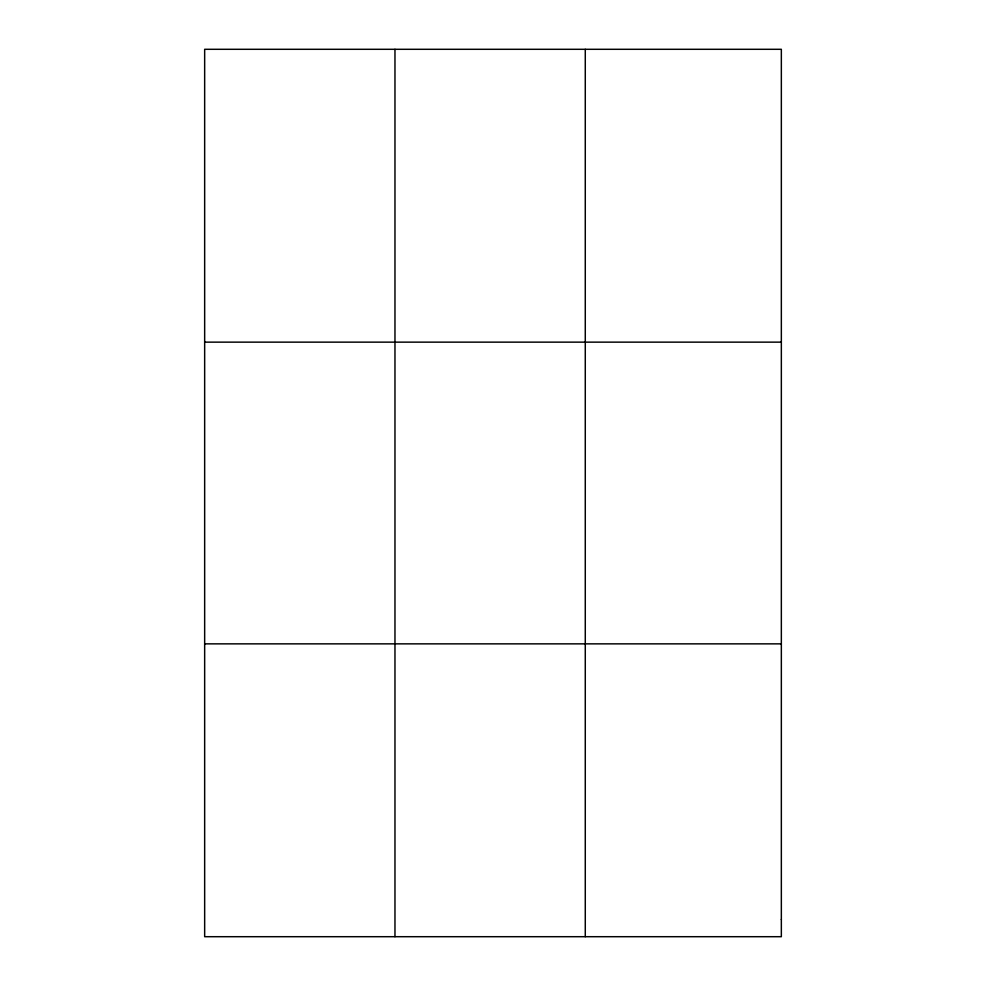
<?xml version="1.0" encoding="UTF-8"?>
<svg xmlns="http://www.w3.org/2000/svg" width="986" height="986" viewBox="0 0 986 986"><rect width="100%" height="100%" fill="white"/><g stroke="black" fill="none" stroke-linecap="round" stroke-linejoin="round"><path stroke-width="1.48" d="M394.967 936.7L394.967 49.3M585.277 936.7L585.277 49.3M204.657 342.142L781.343 342.142M204.657 643.858L781.343 643.858M781.343 919.47L781.343 936.7L204.657 936.7L204.657 49.3L781.343 49.3L781.343 919.47"/></g></svg>
